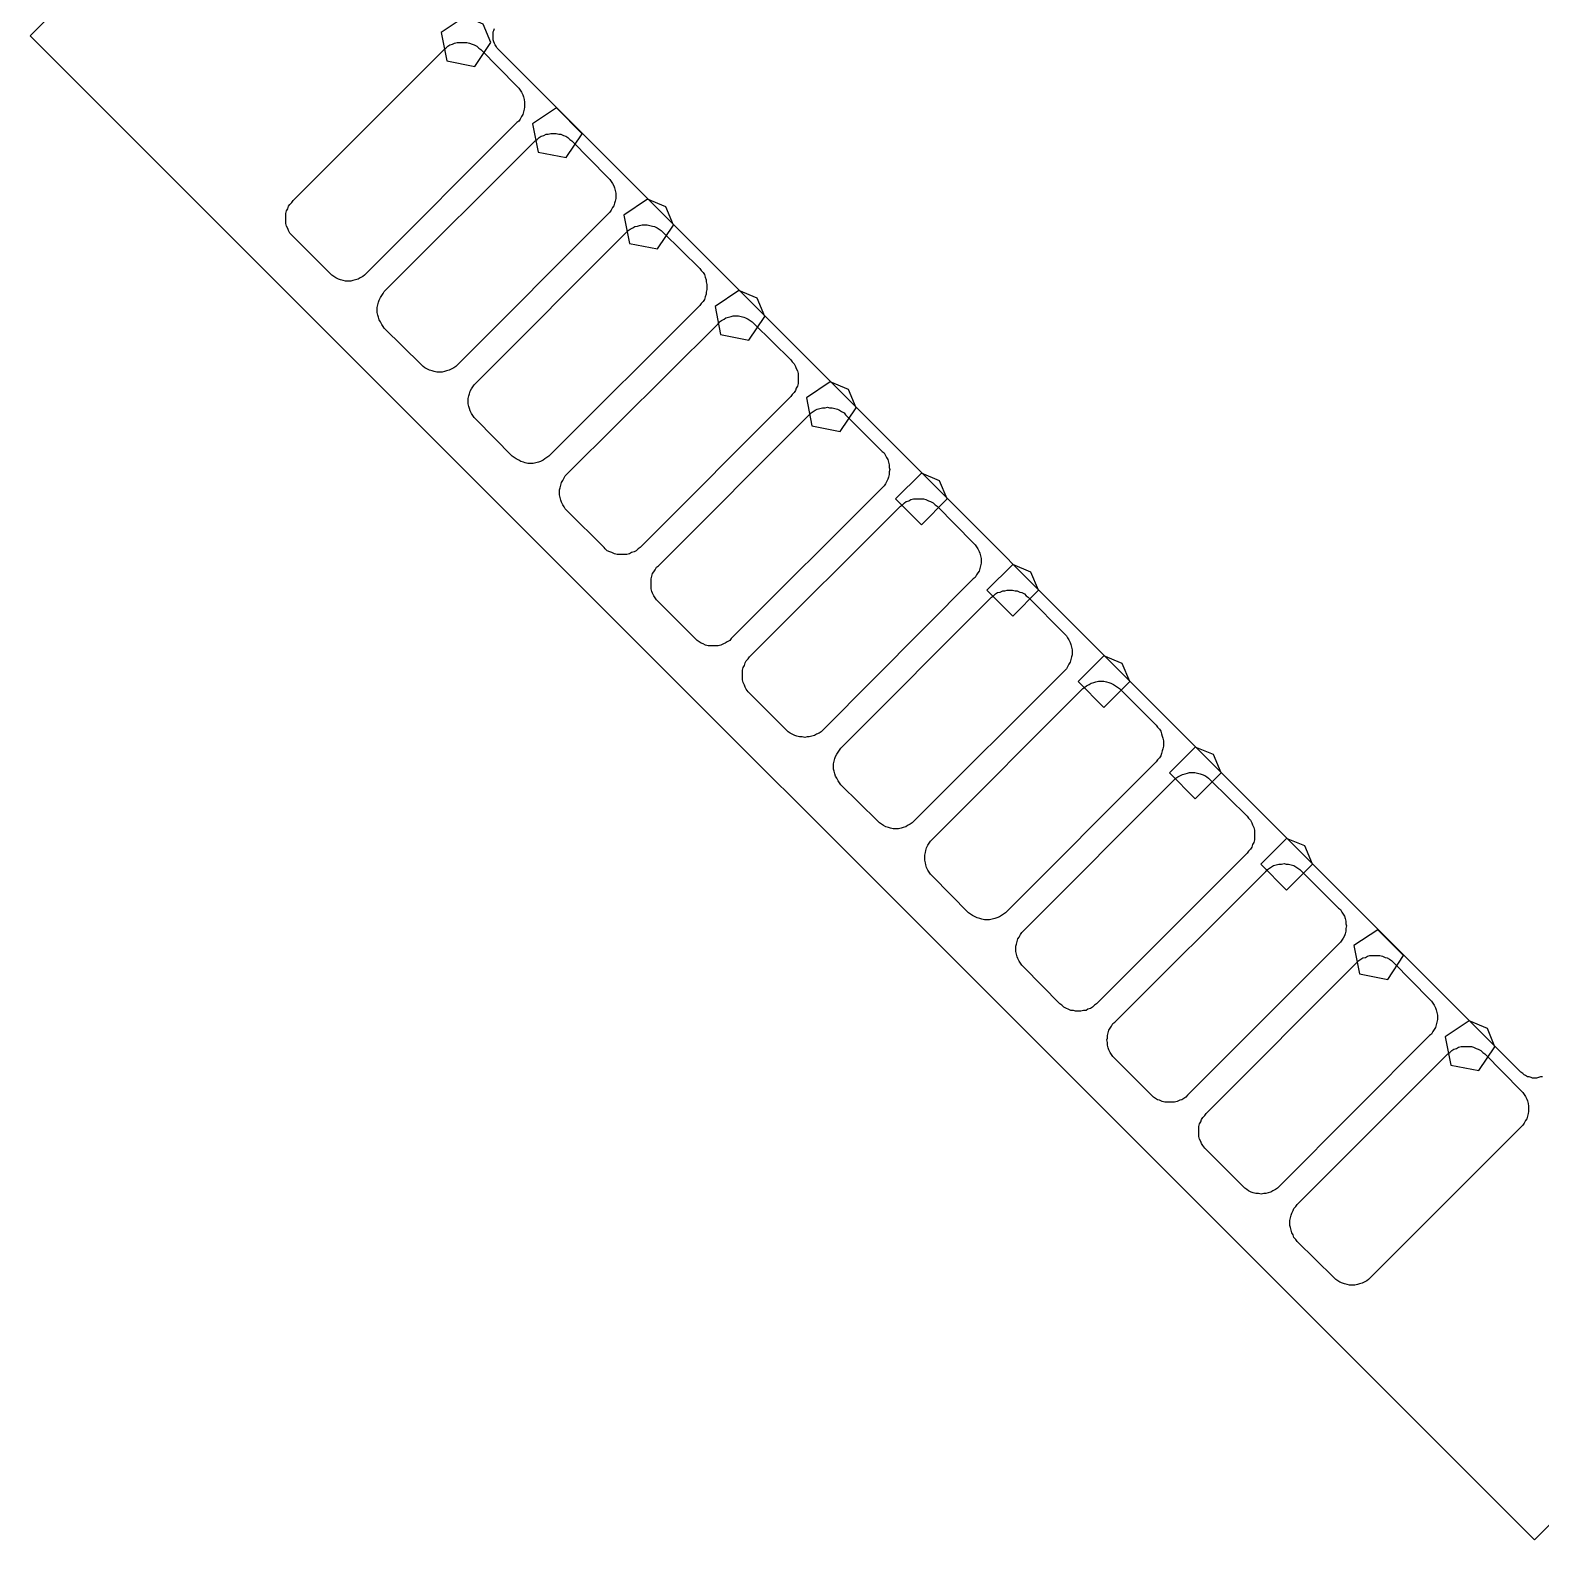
# Model space of a CAD drawing. Extents: x 114 to 258, y 8 to 198.
# Drawn here: x 183.52 to 189.37, y 144.08 to 149.93 of the extents above; entities that cross this region are included whole.
import ezdxf

# ---------------------------------------------------------------- set-up
doc = ezdxf.new("R2010")
doc.units = 0

msp = doc.modelspace()

# ---------------------------------------------------------------- linework, layer by layer
at = {"layer": 'Layer 1', "color": 7}
for points in [[(189.34938, 155.73482), (183.52262, 149.90806)], [(185.206894, 149.982152), (185.114506, 149.92042), (185.136183, 149.811441), (185.245162, 149.789764), (185.306894, 149.882152), (185.277605, 149.952863), (185.206894, 149.982152), (185.206894, 149.982152)], [(183.52262, 149.90806), (189.34938, 144.08384)], [(185.31586, 149.9233), (185.3184, 149.92838)], [(185.31586, 149.91568), (185.31586, 149.9233)], [(185.31586, 149.90806), (185.31586, 149.91568)], [(185.31586, 149.90044), (185.31586, 149.90806)], [(185.31586, 149.89282), (185.31586, 149.90044)], [(185.3184, 149.92838), (185.32094, 149.936)], [(189.34938, 144.08384), (195.1736, 149.90806)], [(184.54116, 149.27052), (185.12536, 149.85472)], [(185.12536, 149.85472), (185.13298, 149.8598)], [(185.13298, 149.8598), (185.1406, 149.86742)], [(185.1406, 149.86742), (185.14822, 149.8725)], [(185.14822, 149.8725), (185.15838, 149.87504)], [(185.15838, 149.87504), (185.166, 149.88012)], [(185.166, 149.88012), (185.17616, 149.88266)], [(185.17616, 149.88266), (185.18632, 149.88266)], [(185.18632, 149.88266), (185.19648, 149.88266)], [(185.19648, 149.88266), (185.20664, 149.88266)], [(185.20664, 149.88266), (185.21426, 149.88266)], [(185.21426, 149.88266), (185.22442, 149.88012)], [(185.22442, 149.88012), (185.23458, 149.87504)], [(185.23458, 149.87504), (185.2422, 149.8725)], [(185.2422, 149.8725), (185.25236, 149.86742)], [(185.25236, 149.86742), (185.25998, 149.8598)], [(185.25998, 149.8598), (185.2676, 149.85472)], [(185.2676, 149.85472), (185.4073, 149.71248)], [(185.3184, 149.8852), (185.31586, 149.89282)], [(185.32094, 149.87758), (185.3184, 149.8852)], [(185.32348, 149.8725), (185.32094, 149.87758)], [(185.32856, 149.86488), (185.32348, 149.8725)], [(185.3311, 149.8598), (185.32856, 149.86488)], [(185.33618, 149.85472), (185.3311, 149.8598)], [(189.29604, 145.89486), (185.33618, 149.85472)], [(185.4073, 149.71248), (185.41492, 149.70486)], [(185.41492, 149.70486), (185.42, 149.69724)], [(185.42, 149.69724), (185.42508, 149.68962)], [(185.42508, 149.68962), (185.43016, 149.67946)], [(185.43016, 149.67946), (185.4327, 149.67184)], [(185.4327, 149.67184), (185.43524, 149.66168)], [(185.4327, 149.61342), (185.43016, 149.60326)], [(185.43524, 149.62358), (185.4327, 149.61342)], [(185.43524, 149.66168), (185.43778, 149.65152)], [(185.43778, 149.6312), (185.43524, 149.62358)], [(185.43778, 149.65152), (185.43778, 149.64136)], [(185.43778, 149.64136), (185.43778, 149.6312)], [(185.560462, 149.628584), (185.468074, 149.566852), (185.489751, 149.457873), (185.59873, 149.436196), (185.660462, 149.528584), (185.560462, 149.628584), (185.560462, 149.628584)], [(185.4073, 149.57278), (184.82564, 148.98858)], [(185.41492, 149.57786), (185.4073, 149.57278)], [(185.42, 149.58548), (185.41492, 149.57786)], [(185.42508, 149.59564), (185.42, 149.58548)], [(185.43016, 149.60326), (185.42508, 149.59564)], [(184.89422, 148.91746), (185.47842, 149.50166)], [(185.47842, 149.50166), (185.48604, 149.50674)], [(185.48604, 149.50674), (185.49366, 149.51436)], [(185.49366, 149.51436), (185.50128, 149.51944)], [(185.50128, 149.51944), (185.51144, 149.52198)], [(185.51144, 149.52198), (185.5216, 149.52706)], [(185.5216, 149.52706), (185.52922, 149.52706)], [(185.52922, 149.52706), (185.53938, 149.5296)], [(185.53938, 149.5296), (185.54954, 149.5296)], [(185.54954, 149.5296), (185.5597, 149.5296)], [(185.5597, 149.5296), (185.56986, 149.52706)], [(185.56986, 149.52706), (185.57748, 149.52706)], [(185.57748, 149.52706), (185.58764, 149.52198)], [(185.58764, 149.52198), (185.5978, 149.51944)], [(185.5978, 149.51944), (185.60542, 149.51436)], [(185.60542, 149.51436), (185.61304, 149.50674)], [(185.61304, 149.50674), (185.62066, 149.50166)], [(185.62066, 149.50166), (185.76036, 149.35942)], [(185.76036, 149.35942), (185.76798, 149.3518)], [(185.76798, 149.3518), (185.77306, 149.34418)], [(185.77306, 149.34418), (185.77814, 149.33656)], [(185.77814, 149.33656), (185.78322, 149.3264)], [(185.78322, 149.3264), (185.78576, 149.31878)], [(185.78576, 149.31878), (185.7883, 149.30862)], [(184.52846, 149.25528), (184.53608, 149.2629)], [(184.53608, 149.2629), (184.54116, 149.27052)], [(185.78576, 149.26036), (185.78322, 149.2502)], [(185.7883, 149.26798), (185.78576, 149.26036)], [(185.7883, 149.30862), (185.79084, 149.29846)], [(185.79084, 149.27814), (185.7883, 149.26798)], [(185.79084, 149.29846), (185.79084, 149.2883)], [(185.79084, 149.2883), (185.79084, 149.27814)], [(185.91403, 149.275016), (185.821642, 149.213284), (185.843319, 149.104305), (185.952298, 149.082628), (186.01403, 149.175016), (185.984741, 149.245727), (185.91403, 149.275016), (185.91403, 149.275016)], [(184.51322, 149.21972), (184.51576, 149.22988)], [(184.51322, 149.20956), (184.51322, 149.21972)], [(184.51322, 149.1994), (184.51322, 149.20956)], [(184.51322, 149.18924), (184.51322, 149.1994)], [(184.51576, 149.22988), (184.52084, 149.2375)], [(184.52084, 149.2375), (184.52338, 149.24766)], [(184.52338, 149.24766), (184.52846, 149.25528)], [(185.76036, 149.21718), (185.1787, 148.63552)], [(185.76798, 149.2248), (185.76036, 149.21718)], [(185.77306, 149.23242), (185.76798, 149.2248)], [(185.77814, 149.24258), (185.77306, 149.23242)], [(185.78322, 149.2502), (185.77814, 149.24258)], [(184.51322, 149.18162), (184.51322, 149.18924)], [(184.51576, 149.17146), (184.51322, 149.18162)], [(184.52084, 149.1613), (184.51576, 149.17146)], [(184.52338, 149.15368), (184.52084, 149.1613)], [(184.52846, 149.14352), (184.52338, 149.15368)], [(184.53608, 149.1359), (184.52846, 149.14352)], [(185.24982, 148.5644), (185.83148, 149.14606)], [(185.83148, 149.14606), (185.8391, 149.15368)], [(185.8391, 149.15368), (185.84672, 149.15876)], [(185.84672, 149.15876), (185.85688, 149.16384)], [(185.85688, 149.16384), (185.8645, 149.16892)], [(185.8645, 149.16892), (185.87466, 149.17146)], [(185.87466, 149.17146), (185.88228, 149.174)], [(185.88228, 149.174), (185.89244, 149.17654)], [(185.89244, 149.17654), (185.9026, 149.17654)], [(185.9026, 149.17654), (185.91276, 149.17654)], [(185.91276, 149.17654), (185.92292, 149.174)], [(185.92292, 149.174), (185.93308, 149.17146)], [(185.93308, 149.17146), (185.9407, 149.16892)], [(185.9407, 149.16892), (185.95086, 149.16384)], [(185.95086, 149.16384), (185.95848, 149.15876)], [(185.95848, 149.15876), (185.9661, 149.15368)], [(185.9661, 149.15368), (185.97372, 149.14606)], [(185.97372, 149.14606), (186.11596, 149.00636)], [(184.54116, 149.13082), (184.53608, 149.1359)], [(184.6834, 148.98858), (184.54116, 149.13082)], [(184.69102, 148.98096), (184.6834, 148.98858)], [(184.69864, 148.97588), (184.69102, 148.98096)], [(184.70626, 148.9708), (184.69864, 148.97588)], [(184.71642, 148.96572), (184.70626, 148.9708)], [(184.72404, 148.96318), (184.71642, 148.96572)], [(184.79262, 148.96572), (184.78246, 148.96318)], [(184.80024, 148.9708), (184.79262, 148.96572)], [(184.8104, 148.97588), (184.80024, 148.9708)], [(184.81802, 148.98096), (184.8104, 148.97588)], [(184.82564, 148.98858), (184.81802, 148.98096)], [(186.11596, 149.00636), (186.12104, 148.99874)], [(186.12104, 148.99874), (186.12866, 148.99112)], [(186.12866, 148.99112), (186.13374, 148.9835)], [(186.13374, 148.9835), (186.13628, 148.97334)], [(186.13628, 148.97334), (186.14136, 148.96318)], [(184.7342, 148.96064), (184.72404, 148.96318)], [(184.74436, 148.9581), (184.7342, 148.96064)], [(184.75452, 148.9581), (184.74436, 148.9581)], [(184.76468, 148.9581), (184.75452, 148.9581)], [(184.7723, 148.96064), (184.76468, 148.9581)], [(184.78246, 148.96318), (184.7723, 148.96064)], [(184.88406, 148.90222), (184.88914, 148.90984)], [(184.88914, 148.90984), (184.89422, 148.91746)], [(186.14136, 148.9073), (186.13628, 148.89714)], [(186.14136, 148.96318), (186.14136, 148.95556)], [(186.14136, 148.95556), (186.1439, 148.9454)], [(186.1439, 148.92508), (186.14136, 148.91492)], [(186.14136, 148.91492), (186.14136, 148.9073)], [(186.1439, 148.9454), (186.1439, 148.93524)], [(186.1439, 148.93524), (186.1439, 148.92508)], [(186.267598, 148.921448), (186.17521, 148.859716), (186.196887, 148.750737), (186.305866, 148.72906), (186.367598, 148.821448), (186.338309, 148.892159), (186.267598, 148.921448), (186.267598, 148.921448)], [(184.86628, 148.8565), (184.86882, 148.86666)], [(184.86628, 148.84634), (184.86628, 148.8565)], [(184.86882, 148.86666), (184.87136, 148.87682)], [(184.87136, 148.87682), (184.8739, 148.88444)], [(184.8739, 148.88444), (184.87898, 148.8946)], [(184.87898, 148.8946), (184.88406, 148.90222)], [(186.11596, 148.86412), (185.53176, 148.27992)], [(186.12104, 148.87174), (186.11596, 148.86412)], [(186.12866, 148.87936), (186.12104, 148.87174)], [(186.13374, 148.88698), (186.12866, 148.87936)], [(186.13628, 148.89714), (186.13374, 148.88698)], [(184.86628, 148.83618), (184.86628, 148.84634)], [(184.86882, 148.82602), (184.86628, 148.83618)], [(184.87136, 148.8184), (184.86882, 148.82602)], [(184.8739, 148.80824), (184.87136, 148.8184)], [(184.87898, 148.80062), (184.8739, 148.80824)], [(184.88406, 148.79046), (184.87898, 148.80062)], [(184.88914, 148.78284), (184.88406, 148.79046)], [(185.60288, 148.21134), (186.18708, 148.793)], [(186.18708, 148.793), (186.19216, 148.80062)], [(186.19216, 148.80062), (186.19978, 148.8057)], [(186.19978, 148.8057), (186.20994, 148.81078)], [(186.20994, 148.81078), (186.21756, 148.81586)], [(186.21756, 148.81586), (186.22772, 148.8184)], [(186.22772, 148.8184), (186.23788, 148.82094)], [(186.23788, 148.82094), (186.2455, 148.82348)], [(186.2455, 148.82348), (186.25566, 148.82348)], [(186.25566, 148.82348), (186.26582, 148.82348)], [(186.26582, 148.82348), (186.27598, 148.82094)], [(186.27598, 148.82094), (186.28614, 148.8184)], [(186.28614, 148.8184), (186.29376, 148.81586)], [(186.29376, 148.81586), (186.30392, 148.81078)], [(186.30392, 148.81078), (186.31154, 148.8057)], [(186.31154, 148.8057), (186.31916, 148.80062)], [(186.31916, 148.80062), (186.32678, 148.793)], [(186.32678, 148.793), (186.46902, 148.6533)], [(184.89422, 148.77522), (184.88914, 148.78284)], [(185.03646, 148.63552), (184.89422, 148.77522)], [(185.04408, 148.6279), (185.03646, 148.63552)], [(185.0517, 148.62282), (185.04408, 148.6279)], [(185.05932, 148.61774), (185.0517, 148.62282)], [(185.06948, 148.61266), (185.05932, 148.61774)], [(185.07964, 148.61012), (185.06948, 148.61266)], [(185.14568, 148.61266), (185.13552, 148.61012)], [(185.15584, 148.61774), (185.14568, 148.61266)], [(185.16346, 148.62282), (185.15584, 148.61774)], [(185.17108, 148.6279), (185.16346, 148.62282)], [(185.1787, 148.63552), (185.17108, 148.6279)], [(186.46902, 148.6533), (186.4741, 148.64568)], [(186.4741, 148.64568), (186.48172, 148.63806)], [(186.48172, 148.63806), (186.4868, 148.6279)], [(186.4868, 148.6279), (186.48934, 148.62028)], [(186.48934, 148.62028), (186.49442, 148.61012)], [(185.08726, 148.60758), (185.07964, 148.61012)], [(185.09742, 148.60504), (185.08726, 148.60758)], [(185.10758, 148.60504), (185.09742, 148.60504)], [(185.11774, 148.60504), (185.10758, 148.60504)], [(185.1279, 148.60758), (185.11774, 148.60504)], [(185.13552, 148.61012), (185.1279, 148.60758)], [(185.23712, 148.54916), (185.2422, 148.55678)], [(185.2422, 148.55678), (185.24982, 148.5644)], [(186.49442, 148.61012), (186.49696, 148.59996)], [(186.49696, 148.56186), (186.49442, 148.5517)], [(186.49696, 148.59996), (186.49696, 148.59234)], [(186.49696, 148.59234), (186.49696, 148.58218)], [(186.49696, 148.58218), (186.49696, 148.57202)], [(186.49696, 148.57202), (186.49696, 148.56186)], [(186.621166, 148.56788), (186.528778, 148.506148), (186.550455, 148.397169), (186.659434, 148.375492), (186.721166, 148.46788), (186.691877, 148.538591), (186.621166, 148.56788), (186.621166, 148.56788)], [(185.21934, 148.50344), (185.22188, 148.5136)], [(185.21934, 148.49328), (185.21934, 148.50344)], [(185.22188, 148.5136), (185.22442, 148.52122)], [(185.22442, 148.52122), (185.22696, 148.53138)], [(185.22696, 148.53138), (185.23204, 148.54154)], [(185.23204, 148.54154), (185.23712, 148.54916)], [(186.46902, 148.51106), (185.88482, 147.92686)], [(186.4741, 148.51868), (186.46902, 148.51106)], [(186.48172, 148.5263), (186.4741, 148.51868)], [(186.4868, 148.53392), (186.48172, 148.5263)], [(186.48934, 148.54408), (186.4868, 148.53392)], [(186.49442, 148.5517), (186.48934, 148.54408)], [(185.21934, 148.48312), (185.21934, 148.49328)], [(185.22188, 148.47296), (185.21934, 148.48312)], [(185.22442, 148.46534), (185.22188, 148.47296)], [(185.22696, 148.45518), (185.22442, 148.46534)], [(185.23204, 148.44502), (185.22696, 148.45518)], [(185.23712, 148.4374), (185.23204, 148.44502)], [(185.2422, 148.42978), (185.23712, 148.4374)], [(185.95594, 147.85574), (186.54014, 148.43994)], [(186.54014, 148.43994), (186.54776, 148.44756)], [(186.54776, 148.44756), (186.55538, 148.45264)], [(186.55538, 148.45264), (186.563, 148.45772)], [(186.563, 148.45772), (186.57062, 148.4628)], [(186.57062, 148.4628), (186.58078, 148.46534)], [(186.58078, 148.46534), (186.59094, 148.46788)], [(186.59094, 148.46788), (186.6011, 148.46788)], [(186.6011, 148.46788), (186.61126, 148.47042)], [(186.61126, 148.47042), (186.61888, 148.46788)], [(186.61888, 148.46788), (186.62904, 148.46788)], [(186.62904, 148.46788), (186.6392, 148.46534)], [(186.6392, 148.46534), (186.64936, 148.4628)], [(186.64936, 148.4628), (186.65698, 148.45772)], [(186.65698, 148.45772), (186.6646, 148.45264)], [(186.6646, 148.45264), (186.67476, 148.44756)], [(186.67476, 148.44756), (186.67984, 148.43994)], [(186.67984, 148.43994), (186.82208, 148.2977)], [(185.24982, 148.42216), (185.2422, 148.42978)], [(185.38952, 148.27992), (185.24982, 148.42216)], [(185.39714, 148.27484), (185.38952, 148.27992)], [(185.40476, 148.26976), (185.39714, 148.27484)], [(185.41492, 148.26468), (185.40476, 148.26976)], [(185.42254, 148.2596), (185.41492, 148.26468)], [(185.5089, 148.26468), (185.49874, 148.2596)], [(185.51652, 148.26976), (185.5089, 148.26468)], [(185.52414, 148.27484), (185.51652, 148.26976)], [(185.53176, 148.27992), (185.52414, 148.27484)], [(186.82208, 148.2977), (186.8297, 148.29262)], [(186.8297, 148.29262), (186.83478, 148.28246)], [(186.83478, 148.28246), (186.83986, 148.27484)], [(186.83986, 148.27484), (186.84494, 148.26722)], [(186.84494, 148.26722), (186.84748, 148.25706)], [(185.4327, 148.25706), (185.42254, 148.2596)], [(185.44032, 148.25452), (185.4327, 148.25706)], [(185.45048, 148.25198), (185.44032, 148.25452)], [(185.46064, 148.25198), (185.45048, 148.25198)], [(185.4708, 148.25198), (185.46064, 148.25198)], [(185.48096, 148.25452), (185.4708, 148.25198)], [(185.49112, 148.25706), (185.48096, 148.25452)], [(185.49874, 148.2596), (185.49112, 148.25706)], [(185.59018, 148.1961), (185.59526, 148.20372)], [(185.59526, 148.20372), (185.60288, 148.21134)], [(186.84748, 148.25706), (186.85002, 148.2469)], [(186.85002, 148.2088), (186.84748, 148.19864)], [(186.85002, 148.2469), (186.85002, 148.23674)], [(186.85002, 148.23674), (186.85256, 148.22912)], [(186.85256, 148.22912), (186.85002, 148.21896)], [(186.85002, 148.21896), (186.85002, 148.2088)], [(186.97448, 148.214312), (186.87448, 148.114312), (186.97448, 148.014312), (187.07448, 148.114312), (187.045191, 148.185023), (186.97448, 148.214312), (186.97448, 148.214312)], [(185.5724, 148.15038), (185.57494, 148.158)], [(185.5724, 148.14022), (185.5724, 148.15038)], [(185.57494, 148.158), (185.57748, 148.16816)], [(185.57748, 148.16816), (185.58002, 148.17832)], [(185.58002, 148.17832), (185.5851, 148.18594)], [(185.5851, 148.18594), (185.59018, 148.1961)], [(186.82208, 148.158), (186.23788, 147.5738)], [(186.8297, 148.16562), (186.82208, 148.158)], [(186.83478, 148.17324), (186.8297, 148.16562)], [(186.83986, 148.18086), (186.83478, 148.17324)], [(186.84494, 148.19102), (186.83986, 148.18086)], [(186.84748, 148.19864), (186.84494, 148.19102)], [(185.5724, 148.13006), (185.5724, 148.14022)], [(185.57494, 148.1199), (185.5724, 148.13006)], [(185.57748, 148.10974), (185.57494, 148.1199)], [(185.58002, 148.10212), (185.57748, 148.10974)], [(185.5851, 148.09196), (185.58002, 148.10212)], [(185.59018, 148.08434), (185.5851, 148.09196)], [(186.309, 147.50268), (186.8932, 148.08688)], [(186.8932, 148.08688), (186.90082, 148.09196)], [(186.90082, 148.09196), (186.90844, 148.09958)], [(186.90844, 148.09958), (186.91606, 148.10466)], [(186.91606, 148.10466), (186.92622, 148.1072)], [(186.92622, 148.1072), (186.93384, 148.11228)], [(186.93384, 148.11228), (186.944, 148.11482)], [(186.944, 148.11482), (186.95416, 148.11482)], [(186.95416, 148.11482), (186.96432, 148.11482)], [(186.96432, 148.11482), (186.97448, 148.11482)], [(186.97448, 148.11482), (186.9821, 148.11482)], [(186.9821, 148.11482), (186.99226, 148.11228)], [(186.99226, 148.11228), (187.00242, 148.1072)], [(187.00242, 148.1072), (187.01004, 148.10466)], [(187.01004, 148.10466), (187.0202, 148.09958)], [(187.0202, 148.09958), (187.02782, 148.09196)], [(187.02782, 148.09196), (187.03544, 148.08688)], [(187.03544, 148.08688), (187.17514, 147.94464)], [(185.59526, 148.07672), (185.59018, 148.08434)], [(185.60288, 148.0691), (185.59526, 148.07672)], [(185.74512, 147.92686), (185.60288, 148.0691)], [(185.7502, 147.92178), (185.74512, 147.92686)], [(185.75782, 147.91416), (185.7502, 147.92178)], [(185.76798, 147.90908), (185.75782, 147.91416)], [(185.86958, 147.91416), (185.86196, 147.90908)], [(185.8772, 147.92178), (185.86958, 147.91416)], [(185.88482, 147.92686), (185.8772, 147.92178)], [(187.17514, 147.94464), (187.18276, 147.93702)], [(187.18276, 147.93702), (187.18784, 147.9294)], [(187.18784, 147.9294), (187.19292, 147.92178)], [(187.19292, 147.92178), (187.198, 147.91162)], [(187.198, 147.91162), (187.20054, 147.904)], [(185.7756, 147.90654), (185.76798, 147.90908)], [(185.78576, 147.90146), (185.7756, 147.90654)], [(185.79592, 147.89892), (185.78576, 147.90146)], [(185.80354, 147.89892), (185.79592, 147.89892)], [(185.8137, 147.89892), (185.80354, 147.89892)], [(185.82386, 147.89892), (185.8137, 147.89892)], [(185.83402, 147.89892), (185.82386, 147.89892)], [(185.84418, 147.90146), (185.83402, 147.89892)], [(185.8518, 147.90654), (185.84418, 147.90146)], [(185.86196, 147.90908), (185.8518, 147.90654)], [(185.94832, 147.85066), (185.95594, 147.85574)], [(187.20054, 147.904), (187.20308, 147.89384)], [(187.20308, 147.85574), (187.20054, 147.84558)], [(187.20308, 147.89384), (187.20562, 147.88368)], [(187.20562, 147.8659), (187.20308, 147.85574)], [(187.20562, 147.88368), (187.20562, 147.87352)], [(187.20562, 147.87352), (187.20562, 147.8659)], [(187.328048, 147.860744), (187.228048, 147.760744), (187.328048, 147.660744), (187.428048, 147.760744), (187.398759, 147.831455), (187.328048, 147.860744), (187.328048, 147.860744)], [(185.928, 147.80494), (185.93054, 147.8151)], [(185.928, 147.79478), (185.928, 147.80494)], [(185.928, 147.78716), (185.928, 147.79478)], [(185.93054, 147.8151), (185.93308, 147.82526)], [(185.93308, 147.82526), (185.93816, 147.83288)], [(185.93816, 147.83288), (185.94324, 147.8405)], [(185.94324, 147.8405), (185.94832, 147.85066)], [(187.17514, 147.80494), (186.59348, 147.22074)], [(187.18276, 147.81002), (187.17514, 147.80494)], [(187.18784, 147.82018), (187.18276, 147.81002)], [(187.19292, 147.8278), (187.18784, 147.82018)], [(187.198, 147.83542), (187.19292, 147.8278)], [(187.20054, 147.84558), (187.198, 147.83542)], [(185.928, 147.777), (185.928, 147.78716)], [(185.928, 147.76684), (185.928, 147.777)], [(185.93054, 147.75668), (185.928, 147.76684)], [(185.93308, 147.74906), (185.93054, 147.75668)], [(185.93816, 147.7389), (185.93308, 147.74906)], [(185.94324, 147.73128), (185.93816, 147.7389)], [(187.24626, 147.73382), (187.25388, 147.7389)], [(187.25388, 147.7389), (187.2615, 147.74652)], [(187.2615, 147.74652), (187.26912, 147.7516)], [(187.26912, 147.7516), (187.27928, 147.75414)], [(187.27928, 147.75414), (187.28944, 147.75922)], [(187.28944, 147.75922), (187.29706, 147.75922)], [(187.29706, 147.75922), (187.30722, 147.76176)], [(187.30722, 147.76176), (187.31738, 147.76176)], [(187.31738, 147.76176), (187.32754, 147.76176)], [(187.32754, 147.76176), (187.3377, 147.75922)], [(187.3377, 147.75922), (187.34532, 147.75922)], [(187.34532, 147.75922), (187.35548, 147.75414)], [(187.35548, 147.75414), (187.3631, 147.7516)], [(187.3631, 147.7516), (187.37326, 147.74652)], [(187.37326, 147.74652), (187.38088, 147.7389)], [(187.38088, 147.7389), (187.3885, 147.73382)], [(185.94832, 147.72366), (185.94324, 147.73128)], [(185.95594, 147.71604), (185.94832, 147.72366)], [(186.09818, 147.5738), (185.95594, 147.71604)], [(186.66206, 147.14962), (187.24626, 147.73382)], [(187.3885, 147.73382), (187.5282, 147.59158)], [(186.1058, 147.56618), (186.09818, 147.5738)], [(186.11342, 147.5611), (186.1058, 147.56618)], [(186.12104, 147.55602), (186.11342, 147.5611)], [(186.22264, 147.5611), (186.21502, 147.55602)], [(186.2328, 147.56618), (186.22264, 147.5611)], [(186.23788, 147.5738), (186.2328, 147.56618)], [(187.5282, 147.59158), (187.53582, 147.58396)], [(187.53582, 147.58396), (187.5409, 147.57634)], [(187.5409, 147.57634), (187.54598, 147.56872)], [(187.54598, 147.56872), (187.55106, 147.55856)], [(186.12866, 147.55348), (186.12104, 147.55602)], [(186.13882, 147.5484), (186.12866, 147.55348)], [(186.14898, 147.54586), (186.13882, 147.5484)], [(186.15914, 147.54586), (186.14898, 147.54586)], [(186.1693, 147.54586), (186.15914, 147.54586)], [(186.17692, 147.54586), (186.1693, 147.54586)], [(186.18708, 147.54586), (186.17692, 147.54586)], [(186.19724, 147.5484), (186.18708, 147.54586)], [(186.2074, 147.55348), (186.19724, 147.5484)], [(186.21502, 147.55602), (186.2074, 147.55348)], [(186.30392, 147.49506), (186.309, 147.50268)], [(187.55106, 147.55856), (187.5536, 147.55094)], [(187.5536, 147.55094), (187.55614, 147.54078)], [(187.55614, 147.50268), (187.5536, 147.49252)], [(187.55614, 147.54078), (187.55868, 147.53062)], [(187.55868, 147.5103), (187.55614, 147.50268)], [(187.55868, 147.53062), (187.55868, 147.52046)], [(187.55868, 147.52046), (187.55868, 147.5103)], [(187.681616, 147.507176), (187.581616, 147.407176), (187.681616, 147.307176), (187.781616, 147.407176), (187.752327, 147.477887), (187.681616, 147.507176), (187.681616, 147.507176)], [(186.28106, 147.45188), (186.2836, 147.46204)], [(186.28106, 147.44172), (186.28106, 147.45188)], [(186.2836, 147.46204), (186.28868, 147.46966)], [(186.28868, 147.46966), (186.29122, 147.47982)], [(186.29122, 147.47982), (186.2963, 147.48744)], [(186.2963, 147.48744), (186.30392, 147.49506)], [(187.5282, 147.44934), (186.94654, 146.86768)], [(187.53582, 147.45696), (187.5282, 147.44934)], [(187.5409, 147.46458), (187.53582, 147.45696)], [(187.54598, 147.47474), (187.5409, 147.46458)], [(187.55106, 147.48236), (187.54598, 147.47474)], [(187.5536, 147.49252), (187.55106, 147.48236)], [(186.28106, 147.43156), (186.28106, 147.44172)], [(186.28106, 147.42394), (186.28106, 147.43156)], [(186.28106, 147.41378), (186.28106, 147.42394)], [(186.2836, 147.40362), (186.28106, 147.41378)], [(186.28868, 147.39346), (186.2836, 147.40362)], [(186.29122, 147.38584), (186.28868, 147.39346)], [(186.2963, 147.37822), (186.29122, 147.38584)], [(187.59932, 147.38076), (187.60694, 147.38584)], [(187.60694, 147.38584), (187.61456, 147.39092)], [(187.61456, 147.39092), (187.62472, 147.396)], [(187.62472, 147.396), (187.63234, 147.40108)], [(187.63234, 147.40108), (187.6425, 147.40362)], [(187.6425, 147.40362), (187.65012, 147.40616)], [(187.65012, 147.40616), (187.66028, 147.4087)], [(187.66028, 147.4087), (187.67044, 147.4087)], [(187.67044, 147.4087), (187.6806, 147.4087)], [(187.6806, 147.4087), (187.69076, 147.40616)], [(187.69076, 147.40616), (187.70092, 147.40362)], [(187.70092, 147.40362), (187.70854, 147.40108)], [(187.70854, 147.40108), (187.7187, 147.396)], [(187.7187, 147.396), (187.72632, 147.39092)], [(187.72632, 147.39092), (187.73394, 147.38584)], [(187.73394, 147.38584), (187.74156, 147.38076)], [(186.30392, 147.36806), (186.2963, 147.37822)], [(186.309, 147.36298), (186.30392, 147.36806)], [(186.45124, 147.22074), (186.309, 147.36298)], [(187.01766, 146.79656), (187.59932, 147.38076)], [(187.74156, 147.38076), (187.8838, 147.23852)], [(186.45886, 147.21312), (186.45124, 147.22074)], [(186.46648, 147.20804), (186.45886, 147.21312)], [(186.58586, 147.21312), (186.57824, 147.20804)], [(186.59348, 147.22074), (186.58586, 147.21312)], [(187.8838, 147.23852), (187.88888, 147.2309)], [(187.88888, 147.2309), (187.8965, 147.22328)], [(187.8965, 147.22328), (187.90158, 147.21566)], [(187.90158, 147.21566), (187.90412, 147.2055)], [(186.4741, 147.20296), (186.46648, 147.20804)], [(186.48426, 147.19788), (186.4741, 147.20296)], [(186.49188, 147.19534), (186.48426, 147.19788)], [(186.50204, 147.1928), (186.49188, 147.19534)], [(186.5122, 147.1928), (186.50204, 147.1928)], [(186.52236, 147.19026), (186.5122, 147.1928)], [(186.53252, 147.1928), (186.52236, 147.19026)], [(186.54014, 147.1928), (186.53252, 147.1928)], [(186.5503, 147.19534), (186.54014, 147.1928)], [(186.56046, 147.19788), (186.5503, 147.19534)], [(186.56808, 147.20296), (186.56046, 147.19788)], [(186.57824, 147.20804), (186.56808, 147.20296)], [(187.90412, 147.2055), (187.90666, 147.19534)], [(187.90666, 147.19534), (187.9092, 147.18772)], [(187.9092, 147.18772), (187.91174, 147.17756)], [(187.91174, 147.15724), (187.9092, 147.14708)], [(187.91174, 147.17756), (187.91174, 147.1674)], [(187.91174, 147.1674), (187.91174, 147.15724)], [(188.035184, 147.153608), (187.935184, 147.053608), (188.035184, 146.953608), (188.135184, 147.053608), (188.105895, 147.124319), (188.035184, 147.153608), (188.035184, 147.153608)], [(186.63412, 147.08866), (186.63666, 147.09882)], [(186.63666, 147.09882), (186.6392, 147.10898)], [(186.6392, 147.10898), (186.64174, 147.1166)], [(186.64174, 147.1166), (186.64682, 147.12676)], [(186.64682, 147.12676), (186.6519, 147.13438)], [(186.6519, 147.13438), (186.65698, 147.142)], [(186.65698, 147.142), (186.66206, 147.14962)], [(187.8838, 147.09628), (187.2996, 146.51208)], [(187.88888, 147.1039), (187.8838, 147.09628)], [(187.8965, 147.11152), (187.88888, 147.1039)], [(187.90158, 147.11914), (187.8965, 147.11152)], [(187.90412, 147.1293), (187.90158, 147.11914)], [(187.90666, 147.13946), (187.90412, 147.1293)], [(187.9092, 147.14708), (187.90666, 147.13946)], [(186.63412, 147.0785), (186.63412, 147.08866)], [(186.63412, 147.06834), (186.63412, 147.0785)], [(186.63666, 147.06072), (186.63412, 147.06834)], [(186.6392, 147.05056), (186.63666, 147.06072)], [(186.64174, 147.0404), (186.6392, 147.05056)], [(186.64682, 147.03278), (186.64174, 147.0404)], [(187.96, 147.03278), (187.96762, 147.03786)], [(187.96762, 147.03786), (187.97778, 147.04294)], [(187.97778, 147.04294), (187.9854, 147.04802)], [(187.9854, 147.04802), (187.99556, 147.05056)], [(187.99556, 147.05056), (188.00572, 147.0531)], [(188.00572, 147.0531), (188.01334, 147.05564)], [(188.01334, 147.05564), (188.0235, 147.05564)], [(188.0235, 147.05564), (188.03366, 147.05564)], [(188.03366, 147.05564), (188.04382, 147.0531)], [(188.04382, 147.0531), (188.05398, 147.05056)], [(188.05398, 147.05056), (188.0616, 147.04802)], [(188.0616, 147.04802), (188.07176, 147.04294)], [(188.07176, 147.04294), (188.07938, 147.03786)], [(188.07938, 147.03786), (188.087, 147.03278)], [(186.6519, 147.02262), (186.64682, 147.03278)], [(186.65698, 147.015), (186.6519, 147.02262)], [(186.66206, 147.00738), (186.65698, 147.015)], [(186.8043, 146.86768), (186.66206, 147.00738)], [(187.37072, 146.4435), (187.95238, 147.02516)], [(187.95238, 147.02516), (187.96, 147.03278)], [(188.087, 147.03278), (188.09462, 147.02516)], [(188.09462, 147.02516), (188.23686, 146.88546)], [(186.81192, 146.86006), (186.8043, 146.86768)], [(186.81954, 146.85498), (186.81192, 146.86006)], [(186.93892, 146.86006), (186.9313, 146.85498)], [(186.94654, 146.86768), (186.93892, 146.86006)], [(188.23686, 146.88546), (188.24194, 146.87784)], [(188.24194, 146.87784), (188.24956, 146.87022)], [(188.24956, 146.87022), (188.25464, 146.86006)], [(188.25464, 146.86006), (188.25718, 146.85244)], [(186.82716, 146.8499), (186.81954, 146.85498)], [(186.83732, 146.84482), (186.82716, 146.8499)], [(186.84748, 146.84228), (186.83732, 146.84482)], [(186.8551, 146.83974), (186.84748, 146.84228)], [(186.86526, 146.8372), (186.8551, 146.83974)], [(186.87542, 146.8372), (186.86526, 146.8372)], [(186.88558, 146.8372), (186.87542, 146.8372)], [(186.89574, 146.83974), (186.88558, 146.8372)], [(186.90336, 146.84228), (186.89574, 146.83974)], [(186.91352, 146.84482), (186.90336, 146.84228)], [(186.92114, 146.8499), (186.91352, 146.84482)], [(186.9313, 146.85498), (186.92114, 146.8499)], [(188.25718, 146.85244), (188.26226, 146.84228)], [(188.26226, 146.84228), (188.2648, 146.83212)], [(188.2648, 146.83212), (188.2648, 146.8245)], [(188.2648, 146.8245), (188.2648, 146.81434)], [(188.2648, 146.81434), (188.2648, 146.80418)], [(188.2648, 146.80418), (188.2648, 146.79402)], [(188.388752, 146.80004), (188.288752, 146.70004), (188.388752, 146.60004), (188.488752, 146.70004), (188.459463, 146.770751), (188.388752, 146.80004), (188.388752, 146.80004)], [(186.98718, 146.7356), (186.98972, 146.74576)], [(186.98972, 146.74576), (186.99226, 146.75338)], [(186.99226, 146.75338), (186.9948, 146.76354)], [(186.9948, 146.76354), (186.99988, 146.7737)], [(186.99988, 146.7737), (187.00496, 146.78132)], [(187.00496, 146.78132), (187.01004, 146.78894)], [(187.01004, 146.78894), (187.01766, 146.79656)], [(188.23686, 146.74322), (187.65266, 146.15902)], [(188.24194, 146.75084), (188.23686, 146.74322)], [(188.24956, 146.75846), (188.24194, 146.75084)], [(188.25464, 146.76608), (188.24956, 146.75846)], [(188.25718, 146.77624), (188.25464, 146.76608)], [(188.26226, 146.78386), (188.25718, 146.77624)], [(188.2648, 146.79402), (188.26226, 146.78386)], [(186.98718, 146.72544), (186.98718, 146.7356)], [(186.98718, 146.71528), (186.98718, 146.72544)], [(186.98972, 146.70512), (186.98718, 146.71528)], [(186.99226, 146.6975), (186.98972, 146.70512)], [(186.9948, 146.68734), (186.99226, 146.6975)], [(186.99988, 146.67718), (186.9948, 146.68734)], [(188.3156, 146.67972), (188.32322, 146.6848)], [(188.32322, 146.6848), (188.33084, 146.68988)], [(188.33084, 146.68988), (188.33846, 146.69496)], [(188.33846, 146.69496), (188.34862, 146.6975)], [(188.34862, 146.6975), (188.35878, 146.70004)], [(188.35878, 146.70004), (188.36894, 146.70004)], [(188.36894, 146.70004), (188.3791, 146.70258)], [(188.3791, 146.70258), (188.38672, 146.70004)], [(188.38672, 146.70004), (188.39688, 146.70004)], [(188.39688, 146.70004), (188.40704, 146.6975)], [(188.40704, 146.6975), (188.4172, 146.69496)], [(188.4172, 146.69496), (188.42482, 146.68988)], [(188.42482, 146.68988), (188.43244, 146.6848)], [(188.43244, 146.6848), (188.44006, 146.67972)], [(187.00496, 146.66956), (186.99988, 146.67718)], [(187.01004, 146.66194), (187.00496, 146.66956)], [(187.01766, 146.65432), (187.01004, 146.66194)], [(187.15736, 146.51208), (187.01766, 146.65432)], [(187.72378, 146.0879), (188.30798, 146.6721)], [(188.30798, 146.6721), (188.3156, 146.67972)], [(188.44006, 146.67972), (188.44768, 146.6721)], [(188.44768, 146.6721), (188.58992, 146.52986)], [(187.16498, 146.507), (187.15736, 146.51208)], [(187.1726, 146.50192), (187.16498, 146.507)], [(187.29198, 146.507), (187.28436, 146.50192)], [(187.2996, 146.51208), (187.29198, 146.507)], [(188.58992, 146.52986), (188.59754, 146.52478)], [(188.59754, 146.52478), (188.60262, 146.51462)], [(188.60262, 146.51462), (188.6077, 146.507)], [(188.6077, 146.507), (188.61278, 146.49938)], [(187.18276, 146.49684), (187.1726, 146.50192)], [(187.19038, 146.49176), (187.18276, 146.49684)], [(187.20054, 146.48922), (187.19038, 146.49176)], [(187.20816, 146.48668), (187.20054, 146.48922)], [(187.21832, 146.48414), (187.20816, 146.48668)], [(187.22848, 146.48414), (187.21832, 146.48414)], [(187.23864, 146.48414), (187.22848, 146.48414)], [(187.2488, 146.48668), (187.23864, 146.48414)], [(187.25896, 146.48922), (187.2488, 146.48668)], [(187.26658, 146.49176), (187.25896, 146.48922)], [(187.27674, 146.49684), (187.26658, 146.49176)], [(187.28436, 146.50192), (187.27674, 146.49684)], [(188.61278, 146.49938), (188.61532, 146.48922)], [(188.61532, 146.48922), (188.61786, 146.47906)], [(188.61786, 146.47906), (188.61786, 146.4689)], [(188.61786, 146.4689), (188.6204, 146.46128)], [(188.6204, 146.46128), (188.61786, 146.45112)], [(188.61786, 146.45112), (188.61786, 146.44096)], [(187.34024, 146.38254), (187.34278, 146.39016)], [(187.34278, 146.39016), (187.34532, 146.40032)], [(187.34532, 146.40032), (187.34786, 146.41048)], [(187.34786, 146.41048), (187.35294, 146.4181)], [(187.35294, 146.4181), (187.35802, 146.42826)], [(187.35802, 146.42826), (187.3631, 146.43588)], [(187.3631, 146.43588), (187.37072, 146.4435)], [(188.58992, 146.39016), (188.00572, 145.80596)], [(188.59754, 146.39778), (188.58992, 146.39016)], [(188.60262, 146.4054), (188.59754, 146.39778)], [(188.6077, 146.41302), (188.60262, 146.4054)], [(188.61278, 146.42318), (188.6077, 146.41302)], [(188.61532, 146.4308), (188.61278, 146.42318)], [(188.61786, 146.44096), (188.61532, 146.4308)], [(188.74232, 146.446472), (188.649932, 146.38474), (188.671609, 146.275761), (188.780588, 146.254084), (188.84232, 146.346472), (188.74232, 146.446472), (188.74232, 146.446472)], [(187.34024, 146.37238), (187.34024, 146.38254)], [(187.34024, 146.36222), (187.34024, 146.37238)], [(187.34278, 146.35206), (187.34024, 146.36222)], [(187.34532, 146.3419), (187.34278, 146.35206)], [(187.34786, 146.33428), (187.34532, 146.3419)], [(187.35294, 146.32412), (187.34786, 146.33428)], [(188.66866, 146.32666), (188.67628, 146.33174)], [(188.67628, 146.33174), (188.6839, 146.33682)], [(188.6839, 146.33682), (188.69406, 146.33936)], [(188.69406, 146.33936), (188.70168, 146.34444)], [(188.70168, 146.34444), (188.71184, 146.34698)], [(188.71184, 146.34698), (188.722, 146.34698)], [(188.722, 146.34698), (188.73216, 146.34698)], [(188.73216, 146.34698), (188.74232, 146.34698)], [(188.74232, 146.34698), (188.74994, 146.34698)], [(188.74994, 146.34698), (188.7601, 146.34444)], [(188.7601, 146.34444), (188.77026, 146.33936)], [(188.77026, 146.33936), (188.77788, 146.33682)], [(188.77788, 146.33682), (188.78804, 146.33174)], [(188.78804, 146.33174), (188.79566, 146.32666)], [(187.35802, 146.3165), (187.35294, 146.32412)], [(187.3631, 146.30888), (187.35802, 146.3165)], [(187.37072, 146.30126), (187.3631, 146.30888)], [(187.51042, 146.15902), (187.37072, 146.30126)], [(188.07684, 145.73484), (188.66104, 146.31904)], [(188.66104, 146.31904), (188.66866, 146.32666)], [(188.79566, 146.32666), (188.80328, 146.31904)], [(188.80328, 146.31904), (188.94298, 146.1768)], [(187.51804, 146.15394), (187.51042, 146.15902)], [(187.65266, 146.15902), (187.64504, 146.15394)], [(188.94298, 146.1768), (188.9506, 146.16918)], [(188.9506, 146.16918), (188.95568, 146.16156)], [(188.95568, 146.16156), (188.96076, 146.15394)], [(187.52566, 146.14632), (187.51804, 146.15394)], [(187.53582, 146.14124), (187.52566, 146.14632)], [(187.54344, 146.1387), (187.53582, 146.14124)], [(187.5536, 146.13362), (187.54344, 146.1387)], [(187.56376, 146.13362), (187.5536, 146.13362)], [(187.57138, 146.13108), (187.56376, 146.13362)], [(187.58154, 146.13108), (187.57138, 146.13108)], [(187.5917, 146.13108), (187.58154, 146.13108)], [(187.60186, 146.13362), (187.5917, 146.13108)], [(187.61202, 146.13362), (187.60186, 146.13362)], [(187.61964, 146.1387), (187.61202, 146.13362)], [(187.6298, 146.14124), (187.61964, 146.1387)], [(187.63742, 146.14632), (187.6298, 146.14124)], [(187.64504, 146.15394), (187.63742, 146.14632)], [(188.96076, 146.15394), (188.96584, 146.14378)], [(188.96584, 146.14378), (188.96838, 146.13616)], [(188.96838, 146.13616), (188.97092, 146.126)], [(188.97092, 146.126), (188.97346, 146.11584)], [(188.97346, 146.09806), (188.97092, 146.0879)], [(188.97346, 146.11584), (188.97346, 146.10568)], [(188.97346, 146.10568), (188.97346, 146.09806)], [(187.69584, 146.0371), (187.69838, 146.04726)], [(187.69838, 146.04726), (187.70092, 146.05742)], [(187.70092, 146.05742), (187.706, 146.06504)], [(187.706, 146.06504), (187.71108, 146.07266)], [(187.71108, 146.07266), (187.71616, 146.08282)], [(187.71616, 146.08282), (187.72378, 146.0879)], [(188.9506, 146.04218), (188.94298, 146.0371)], [(188.95568, 146.05234), (188.9506, 146.04218)], [(188.96076, 146.05996), (188.95568, 146.05234)], [(188.96584, 146.06758), (188.96076, 146.05996)], [(188.96838, 146.07774), (188.96584, 146.06758)], [(188.97092, 146.0879), (188.96838, 146.07774)], [(189.095888, 146.092904), (189.0035, 146.031172), (189.025177, 145.922193), (189.134156, 145.900516), (189.195888, 145.992904), (189.166599, 146.063615), (189.095888, 146.092904), (189.095888, 146.092904)], [(187.6933, 146.01932), (187.69584, 146.02694)], [(187.69584, 146.00916), (187.6933, 146.01932)], [(187.69584, 146.02694), (187.69584, 146.0371)], [(187.69584, 145.999), (187.69584, 146.00916)], [(187.69838, 145.98884), (187.69584, 145.999)], [(187.70092, 145.98122), (187.69838, 145.98884)], [(187.706, 145.97106), (187.70092, 145.98122)], [(188.94298, 146.0371), (188.36132, 145.4529)], [(189.02934, 145.97868), (189.03696, 145.98376)], [(189.03696, 145.98376), (189.04712, 145.9863)], [(189.04712, 145.9863), (189.05474, 145.99138)], [(189.05474, 145.99138), (189.0649, 145.99392)], [(189.0649, 145.99392), (189.07506, 145.99392)], [(189.07506, 145.99392), (189.08522, 145.99392)], [(189.08522, 145.99392), (189.09538, 145.99392)], [(189.09538, 145.99392), (189.10554, 145.99392)], [(189.10554, 145.99392), (189.11316, 145.99138)], [(189.11316, 145.99138), (189.12332, 145.9863)], [(189.12332, 145.9863), (189.13094, 145.98376)], [(189.13094, 145.98376), (189.1411, 145.97868)], [(187.71108, 145.96344), (187.706, 145.97106)], [(187.71616, 145.95582), (187.71108, 145.96344)], [(187.72378, 145.9482), (187.71616, 145.95582)], [(187.86602, 145.80596), (187.72378, 145.9482)], [(188.4299, 145.38178), (189.0141, 145.96598)], [(189.0141, 145.96598), (189.02172, 145.97106)], [(189.02172, 145.97106), (189.02934, 145.97868)], [(189.1411, 145.97868), (189.14872, 145.97106)], [(189.14872, 145.97106), (189.15634, 145.96598)], [(189.15634, 145.96598), (189.29604, 145.82374)], [(189.30366, 145.88978), (189.29604, 145.89486)], [(189.30874, 145.8847), (189.30366, 145.88978)], [(189.31382, 145.88216), (189.30874, 145.8847)], [(189.32144, 145.87708), (189.31382, 145.88216)], [(189.32906, 145.87708), (189.32144, 145.87708)], [(189.33668, 145.87454), (189.32906, 145.87708)], [(189.34176, 145.872), (189.33668, 145.87454)], [(189.34938, 145.872), (189.34176, 145.872)], [(189.357, 145.872), (189.34938, 145.872)], [(189.36462, 145.87454), (189.357, 145.872)], [(189.37224, 145.87708), (189.36462, 145.87454)], [(189.37986, 145.87708), (189.37224, 145.87708)], [(187.87364, 145.79834), (187.86602, 145.80596)], [(188.00572, 145.80596), (187.9981, 145.79834)], [(189.29604, 145.82374), (189.30366, 145.81612)], [(189.30366, 145.81612), (189.30874, 145.8085)], [(189.30874, 145.8085), (189.31382, 145.80088)], [(187.88126, 145.79326), (187.87364, 145.79834)], [(187.88888, 145.78818), (187.88126, 145.79326)], [(187.8965, 145.78564), (187.88888, 145.78818)], [(187.90666, 145.78056), (187.8965, 145.78564)], [(187.91682, 145.77802), (187.90666, 145.78056)], [(187.92698, 145.77802), (187.91682, 145.77802)], [(187.93714, 145.77802), (187.92698, 145.77802)], [(187.94476, 145.77802), (187.93714, 145.77802)], [(187.95492, 145.77802), (187.94476, 145.77802)], [(187.96508, 145.78056), (187.95492, 145.77802)], [(187.97524, 145.78564), (187.96508, 145.78056)], [(187.98286, 145.78818), (187.97524, 145.78564)], [(187.99048, 145.79326), (187.98286, 145.78818)], [(187.9981, 145.79834), (187.99048, 145.79326)], [(189.31382, 145.80088), (189.3189, 145.79072)], [(189.3189, 145.79072), (189.32144, 145.7831)], [(189.32144, 145.7831), (189.32398, 145.77294)], [(189.32398, 145.77294), (189.32652, 145.76278)], [(189.32652, 145.76278), (189.32652, 145.75262)], [(189.32652, 145.75262), (189.32652, 145.74246)], [(188.0489, 145.68404), (188.05144, 145.6942)], [(188.05144, 145.6942), (188.05652, 145.70182)], [(188.05652, 145.70182), (188.05906, 145.71198)], [(188.05906, 145.71198), (188.06414, 145.7196)], [(188.06414, 145.7196), (188.07176, 145.72722)], [(188.07176, 145.72722), (188.07684, 145.73484)], [(189.30366, 145.68912), (189.29604, 145.6815)], [(189.30874, 145.69674), (189.30366, 145.68912)], [(189.31382, 145.7069), (189.30874, 145.69674)], [(189.3189, 145.71452), (189.31382, 145.7069)], [(189.32144, 145.72468), (189.3189, 145.71452)], [(189.32398, 145.73484), (189.32144, 145.72468)], [(189.32652, 145.74246), (189.32398, 145.73484)], [(188.0489, 145.67388), (188.0489, 145.68404)], [(188.0489, 145.66372), (188.0489, 145.67388)], [(188.0489, 145.6561), (188.0489, 145.66372)], [(188.0489, 145.64594), (188.0489, 145.6561)], [(188.05144, 145.63578), (188.0489, 145.64594)], [(188.05652, 145.62562), (188.05144, 145.63578)], [(189.29604, 145.6815), (188.71438, 145.09984)], [(188.05906, 145.618), (188.05652, 145.62562)], [(188.06414, 145.61038), (188.05906, 145.618)], [(188.07176, 145.60022), (188.06414, 145.61038)], [(188.07684, 145.59514), (188.07176, 145.60022)], [(188.21908, 145.4529), (188.07684, 145.59514)], [(188.2267, 145.44528), (188.21908, 145.4529)], [(188.23432, 145.4402), (188.2267, 145.44528)], [(188.24194, 145.43512), (188.23432, 145.4402)], [(188.2521, 145.43004), (188.24194, 145.43512)], [(188.25972, 145.4275), (188.2521, 145.43004)], [(188.26988, 145.42496), (188.25972, 145.4275)], [(188.28004, 145.42496), (188.26988, 145.42496)], [(188.2902, 145.42242), (188.28004, 145.42496)], [(188.30036, 145.42496), (188.2902, 145.42242)], [(188.30798, 145.42496), (188.30036, 145.42496)], [(188.31814, 145.4275), (188.30798, 145.42496)], [(188.3283, 145.43004), (188.31814, 145.4275)], [(188.33592, 145.43512), (188.3283, 145.43004)], [(188.34608, 145.4402), (188.33592, 145.43512)], [(188.3537, 145.44528), (188.34608, 145.4402)], [(188.36132, 145.4529), (188.3537, 145.44528)], [(188.4045, 145.33098), (188.40704, 145.34114)], [(188.40704, 145.34114), (188.40958, 145.34876)], [(188.40958, 145.34876), (188.41466, 145.35892)], [(188.41466, 145.35892), (188.4172, 145.36654)], [(188.4172, 145.36654), (188.42482, 145.37416)], [(188.42482, 145.37416), (188.4299, 145.38178)], [(188.40196, 145.32082), (188.4045, 145.33098)], [(188.40196, 145.31066), (188.40196, 145.32082)], [(188.40196, 145.3005), (188.40196, 145.31066)], [(188.4045, 145.29288), (188.40196, 145.3005)], [(188.40704, 145.28272), (188.4045, 145.29288)], [(188.40958, 145.27256), (188.40704, 145.28272)], [(188.41466, 145.26494), (188.40958, 145.27256)], [(188.4172, 145.25478), (188.41466, 145.26494)], [(188.42482, 145.24716), (188.4172, 145.25478)], [(188.4299, 145.23954), (188.42482, 145.24716)], [(188.57214, 145.09984), (188.4299, 145.23954)], [(188.57976, 145.09222), (188.57214, 145.09984)], [(188.58738, 145.08714), (188.57976, 145.09222)], [(188.595, 145.08206), (188.58738, 145.08714)], [(188.60516, 145.07698), (188.595, 145.08206)], [(188.61278, 145.07444), (188.60516, 145.07698)], [(188.62294, 145.0719), (188.61278, 145.07444)], [(188.6331, 145.06936), (188.62294, 145.0719)], [(188.64326, 145.06936), (188.6331, 145.06936)], [(188.65342, 145.06936), (188.64326, 145.06936)], [(188.66358, 145.0719), (188.65342, 145.06936)], [(188.6712, 145.07444), (188.66358, 145.0719)], [(188.68136, 145.07698), (188.6712, 145.07444)], [(188.68898, 145.08206), (188.68136, 145.07698)], [(188.69914, 145.08714), (188.68898, 145.08206)], [(188.70676, 145.09222), (188.69914, 145.08714)], [(188.71438, 145.09984), (188.70676, 145.09222)]]:
    msp.add_lwpolyline(points, dxfattribs=at)

doc.saveas('drawing.dxf')
